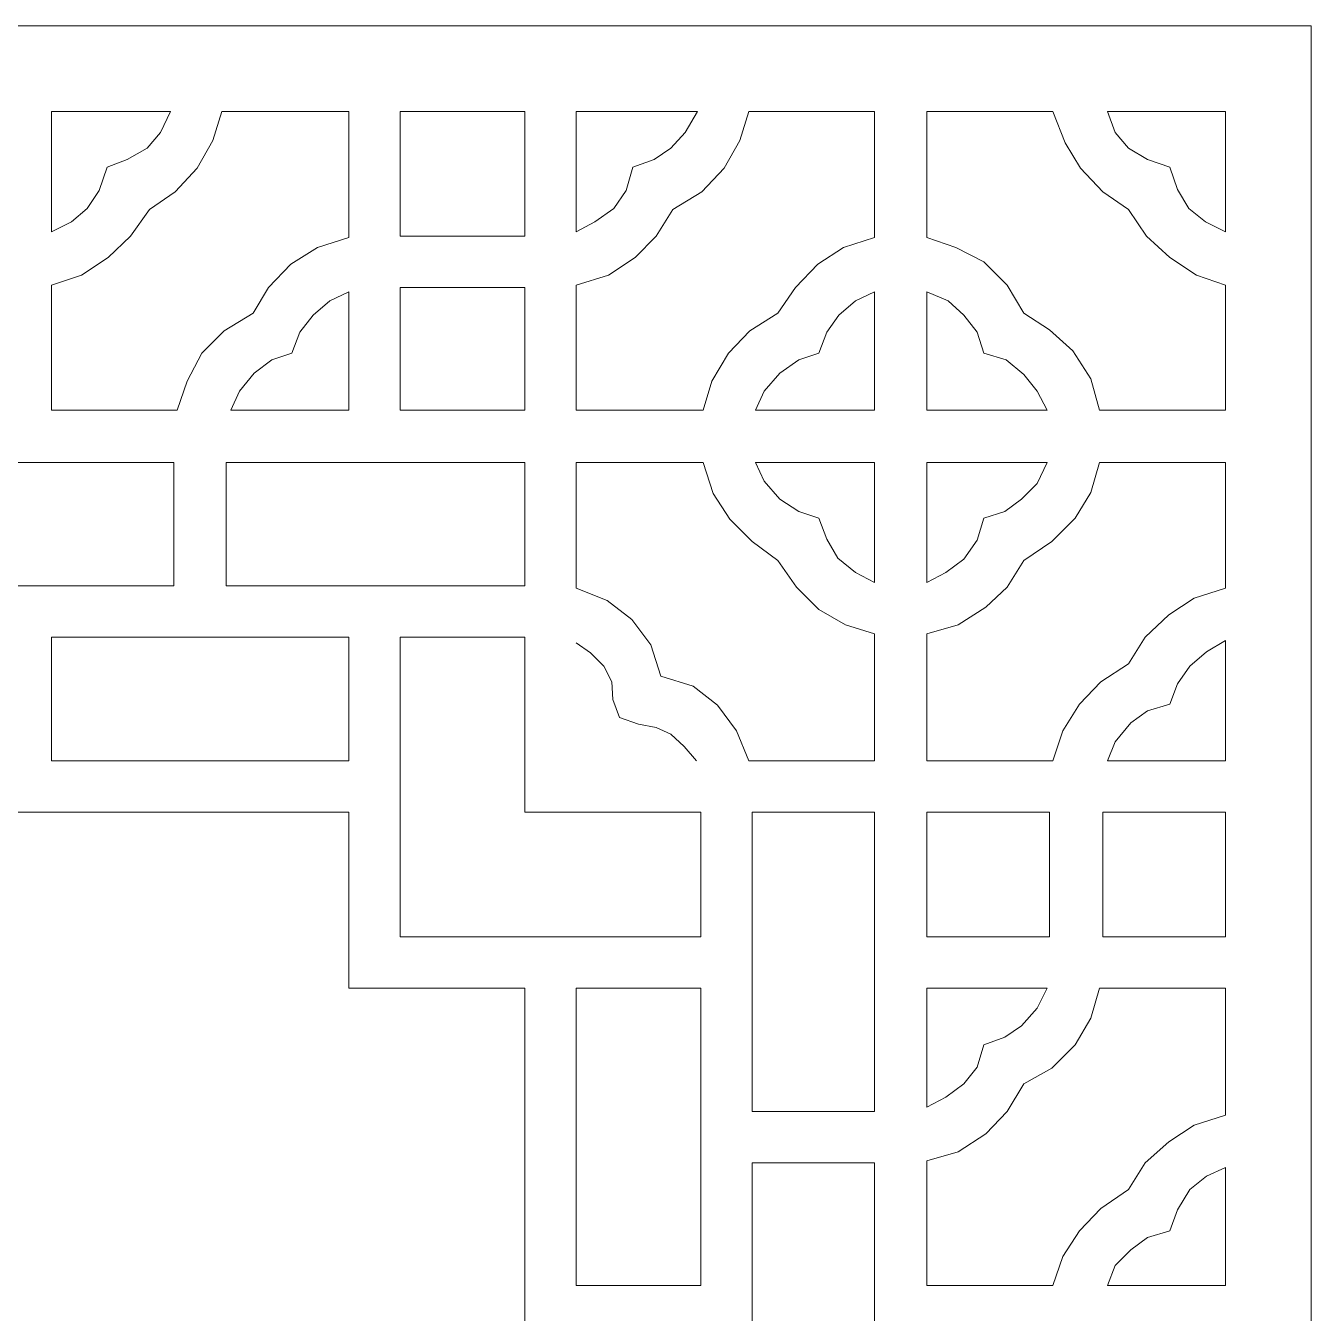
# Model space of a CAD drawing. Header units: centimetres. Extents: x -7.3 to 6.6, y -14.2 to 14.1.
# Drawn here: x -0.32 to 6.63, y -7.22 to -0.26 of the extents above; entities that cross this region are included whole.
import ezdxf

# ---------------------------------------------------------------- set-up
doc = ezdxf.new("R2010")
doc.units = ezdxf.units.CM
doc.header["$MEASUREMENT"] = 0

msp = doc.modelspace()

# ---------------------------------------------------------------- linework, layer by layer
at = {"color": 177, "lineweight": 9}
for points, knots in [([(-7.28151, -0.2578), (-7.28151, -0.2578), (-7.28151, -14.179), (-7.28151, -14.179), (-7.28151, -14.179), (-7.28151, -14.179), (6.62763, -14.179), (6.62763, -14.179), (6.62763, -14.179), (6.62763, -14.179), (6.62763, -0.2578), (6.62763, -0.2578), (6.62763, -0.2578), (6.62763, -0.2578), (-7.28151, -0.2578), (-7.28151, -0.2578)], [0, 0, 0, 0, 0.2, 0.2, 0.2, 0.2, 0.4, 0.4, 0.4, 0.4, 0.6, 0.6, 0.6, 0.6, 1, 1, 1, 1]), ([(-0.18244, -1.37172), (-0.18244, -1.37172), (-0.18244, -0.72147), (-0.18244, -0.72147), (-0.18244, -0.72147), (-0.18244, -0.72147), (0.46185, -0.72147), (0.46185, -0.72147), (0.46185, -0.72147), (0.46185, -0.72147), (0.40769, -0.83581), (0.40769, -0.83581), (0.40769, -0.83581), (0.40769, -0.83581), (0.33541, -0.92015), (0.33541, -0.92015), (0.33541, -0.92015), (0.33541, -0.92015), (0.22698, -0.98036), (0.22698, -0.98036), (0.22698, -0.98036), (0.22698, -0.98036), (0.11864, -1.02253), (0.11864, -1.02253), (0.11864, -1.02253), (0.11864, -1.02253), (0.07649, -1.14893), (0.07649, -1.14893), (0.07649, -1.14893), (0.07649, -1.14893), (0.01026, -1.24528), (0.01026, -1.24528), (0.01026, -1.24528), (0.01026, -1.24528), (-0.07409, -1.31752), (-0.07409, -1.31752), (-0.07409, -1.31752), (-0.07409, -1.31752), (-0.18244, -1.37172), (-0.18244, -1.37172)], [0, 0, 0, 0, 0.0909091, 0.0909091, 0.0909091, 0.0909091, 0.1818182, 0.1818182, 0.1818182, 0.1818182, 0.2727273, 0.2727273, 0.2727273, 0.2727273, 0.3636364, 0.3636364, 0.3636364, 0.3636364, 0.4545455, 0.4545455, 0.4545455, 0.4545455, 0.5454545, 0.5454545, 0.5454545, 0.5454545, 0.6363636, 0.6363636, 0.6363636, 0.6363636, 0.7272727, 0.7272727, 0.7272727, 0.7272727, 0.8181818, 0.8181818, 0.8181818, 0.8181818, 1, 1, 1, 1]), ([(0.498, -2.33518), (0.498, -2.33518), (0.55215, -2.17859), (0.55215, -2.17859), (0.55215, -2.17859), (0.55215, -2.17859), (0.63043, -2.02805), (0.63043, -2.02805), (0.63043, -2.02805), (0.63043, -2.02805), (0.75087, -1.9076), (0.75087, -1.9076), (0.75087, -1.9076), (0.75087, -1.9076), (0.90744, -1.81129), (0.90744, -1.81129), (0.90744, -1.81129), (0.90744, -1.81129), (0.99171, -1.67281), (0.99171, -1.67281), (0.99171, -1.67281), (0.99171, -1.67281), (1.11213, -1.54636), (1.11213, -1.54636), (1.11213, -1.54636), (1.11213, -1.54636), (1.25662, -1.45605), (1.25662, -1.45605), (1.25662, -1.45605), (1.25662, -1.45605), (1.42526, -1.40187), (1.42526, -1.40187), (1.42526, -1.40187), (1.42526, -1.40187), (1.42526, -0.72147), (1.42526, -0.72147), (1.42526, -0.72147), (1.42526, -0.72147), (0.73879, -0.72147), (0.73879, -0.72147), (0.73879, -0.72147), (0.73879, -0.72147), (0.69066, -0.878), (0.69066, -0.878), (0.69066, -0.878), (0.69066, -0.878), (0.60639, -1.02852), (0.60639, -1.02852), (0.60639, -1.02852), (0.60639, -1.02852), (0.48594, -1.15493), (0.48594, -1.15493), (0.48594, -1.15493), (0.48594, -1.15493), (0.34746, -1.25126), (0.34746, -1.25126), (0.34746, -1.25126), (0.34746, -1.25126), (0.24507, -1.3958), (0.24507, -1.3958), (0.24507, -1.3958), (0.24507, -1.3958), (0.12465, -1.51023), (0.12465, -1.51023), (0.12465, -1.51023), (0.12465, -1.51023), (-0.01987, -1.60654), (-0.01987, -1.60654), (-0.01987, -1.60654), (-0.01987, -1.60654), (-0.18244, -1.66077), (-0.18244, -1.66077), (-0.18244, -1.66077), (-0.18244, -1.66077), (-0.18244, -2.33518), (-0.18244, -2.33518), (-0.18244, -2.33518), (-0.18244, -2.33518), (0.498, -2.33518), (0.498, -2.33518)], [0, 0, 0, 0, 0.047619, 0.047619, 0.047619, 0.047619, 0.0952381, 0.0952381, 0.0952381, 0.0952381, 0.1428571, 0.1428571, 0.1428571, 0.1428571, 0.1904762, 0.1904762, 0.1904762, 0.1904762, 0.2380952, 0.2380952, 0.2380952, 0.2380952, 0.2857143, 0.2857143, 0.2857143, 0.2857143, 0.3333333, 0.3333333, 0.3333333, 0.3333333, 0.3809524, 0.3809524, 0.3809524, 0.3809524, 0.4285714, 0.4285714, 0.4285714, 0.4285714, 0.4761905, 0.4761905, 0.4761905, 0.4761905, 0.5238095, 0.5238095, 0.5238095, 0.5238095, 0.5714286, 0.5714286, 0.5714286, 0.5714286, 0.6190476, 0.6190476, 0.6190476, 0.6190476, 0.6666667, 0.6666667, 0.6666667, 0.6666667, 0.7142857, 0.7142857, 0.7142857, 0.7142857, 0.7619048, 0.7619048, 0.7619048, 0.7619048, 0.8095238, 0.8095238, 0.8095238, 0.8095238, 0.8571429, 0.8571429, 0.8571429, 0.8571429, 0.9047619, 0.9047619, 0.9047619, 0.9047619, 1, 1, 1, 1]), ([(1.70225, -1.3958), (1.70225, -1.3958), (1.70225, -0.72147), (1.70225, -0.72147), (1.70225, -0.72147), (1.70225, -0.72147), (2.37658, -0.72147), (2.37658, -0.72147), (2.37658, -0.72147), (2.37658, -0.72147), (2.37658, -1.3958), (2.37658, -1.3958), (2.37658, -1.3958), (2.37658, -1.3958), (1.70225, -1.3958), (1.70225, -1.3958)], [0, 0, 0, 0, 0.2, 0.2, 0.2, 0.2, 0.4, 0.4, 0.4, 0.4, 0.6, 0.6, 0.6, 0.6, 1, 1, 1, 1]), ([(2.6536, -1.37172), (2.6536, -1.37172), (2.6536, -0.72147), (2.6536, -0.72147), (2.6536, -0.72147), (2.6536, -0.72147), (3.30992, -0.72147), (3.30992, -0.72147), (3.30992, -0.72147), (3.30992, -0.72147), (3.24369, -0.83581), (3.24369, -0.83581), (3.24369, -0.83581), (3.24369, -0.83581), (3.16541, -0.92015), (3.16541, -0.92015), (3.16541, -0.92015), (3.16541, -0.92015), (3.07503, -0.98036), (3.07503, -0.98036), (3.07503, -0.98036), (3.07503, -0.98036), (2.96062, -1.02253), (2.96062, -1.02253), (2.96062, -1.02253), (2.96062, -1.02253), (2.92459, -1.14893), (2.92459, -1.14893), (2.92459, -1.14893), (2.92459, -1.14893), (2.85834, -1.24528), (2.85834, -1.24528), (2.85834, -1.24528), (2.85834, -1.24528), (2.75593, -1.31752), (2.75593, -1.31752), (2.75593, -1.31752), (2.75593, -1.31752), (2.6536, -1.37172), (2.6536, -1.37172)], [0, 0, 0, 0, 0.0909091, 0.0909091, 0.0909091, 0.0909091, 0.1818182, 0.1818182, 0.1818182, 0.1818182, 0.2727273, 0.2727273, 0.2727273, 0.2727273, 0.3636364, 0.3636364, 0.3636364, 0.3636364, 0.4545455, 0.4545455, 0.4545455, 0.4545455, 0.5454545, 0.5454545, 0.5454545, 0.5454545, 0.6363636, 0.6363636, 0.6363636, 0.6363636, 0.7272727, 0.7272727, 0.7272727, 0.7272727, 0.8181818, 0.8181818, 0.8181818, 0.8181818, 1, 1, 1, 1]), ([(3.58689, -0.72147), (3.58689, -0.72147), (3.53874, -0.878), (3.53874, -0.878), (3.53874, -0.878), (3.53874, -0.878), (3.45441, -1.02852), (3.45441, -1.02852), (3.45441, -1.02852), (3.45441, -1.02852), (3.33402, -1.15493), (3.33402, -1.15493), (3.33402, -1.15493), (3.33402, -1.15493), (3.17744, -1.25126), (3.17744, -1.25126), (3.17744, -1.25126), (3.17744, -1.25126), (3.08712, -1.3958), (3.08712, -1.3958), (3.08712, -1.3958), (3.08712, -1.3958), (2.9727, -1.51023), (2.9727, -1.51023), (2.9727, -1.51023), (2.9727, -1.51023), (2.8282, -1.60654), (2.8282, -1.60654), (2.8282, -1.60654), (2.8282, -1.60654), (2.6536, -1.66077), (2.6536, -1.66077), (2.6536, -1.66077), (2.6536, -1.66077), (2.6536, -2.33518), (2.6536, -2.33518), (2.6536, -2.33518), (2.6536, -2.33518), (3.34001, -2.33518), (3.34001, -2.33518), (3.34001, -2.33518), (3.34001, -2.33518), (3.3882, -2.17859), (3.3882, -2.17859), (3.3882, -2.17859), (3.3882, -2.17859), (3.47853, -2.02805), (3.47853, -2.02805), (3.47853, -2.02805), (3.47853, -2.02805), (3.59288, -1.9076), (3.59288, -1.9076), (3.59288, -1.9076), (3.59288, -1.9076), (3.74349, -1.81129), (3.74349, -1.81129), (3.74349, -1.81129), (3.74349, -1.81129), (3.83978, -1.67281), (3.83978, -1.67281), (3.83978, -1.67281), (3.83978, -1.67281), (3.96018, -1.54636), (3.96018, -1.54636), (3.96018, -1.54636), (3.96018, -1.54636), (4.09871, -1.45605), (4.09871, -1.45605), (4.09871, -1.45605), (4.09871, -1.45605), (4.26733, -1.40187), (4.26733, -1.40187), (4.26733, -1.40187), (4.26733, -1.40187), (4.26733, -0.72147), (4.26733, -0.72147), (4.26733, -0.72147), (4.26733, -0.72147), (3.58689, -0.72147), (3.58689, -0.72147)], [0, 0, 0, 0, 0.047619, 0.047619, 0.047619, 0.047619, 0.0952381, 0.0952381, 0.0952381, 0.0952381, 0.1428571, 0.1428571, 0.1428571, 0.1428571, 0.1904762, 0.1904762, 0.1904762, 0.1904762, 0.2380952, 0.2380952, 0.2380952, 0.2380952, 0.2857143, 0.2857143, 0.2857143, 0.2857143, 0.3333333, 0.3333333, 0.3333333, 0.3333333, 0.3809524, 0.3809524, 0.3809524, 0.3809524, 0.4285714, 0.4285714, 0.4285714, 0.4285714, 0.4761905, 0.4761905, 0.4761905, 0.4761905, 0.5238095, 0.5238095, 0.5238095, 0.5238095, 0.5714286, 0.5714286, 0.5714286, 0.5714286, 0.6190476, 0.6190476, 0.6190476, 0.6190476, 0.6666667, 0.6666667, 0.6666667, 0.6666667, 0.7142857, 0.7142857, 0.7142857, 0.7142857, 0.7619048, 0.7619048, 0.7619048, 0.7619048, 0.8095238, 0.8095238, 0.8095238, 0.8095238, 0.8571429, 0.8571429, 0.8571429, 0.8571429, 0.9047619, 0.9047619, 0.9047619, 0.9047619, 1, 1, 1, 1]), ([(5.48361, -2.33518), (5.48361, -2.33518), (5.43545, -2.16655), (5.43545, -2.16655), (5.43545, -2.16655), (5.43545, -2.16655), (5.33913, -2.016), (5.33913, -2.016), (5.33913, -2.016), (5.33913, -2.016), (5.21264, -1.90161), (5.21264, -1.90161), (5.21264, -1.90161), (5.21264, -1.90161), (5.07413, -1.81129), (5.07413, -1.81129), (5.07413, -1.81129), (5.07413, -1.81129), (4.98382, -1.66077), (4.98382, -1.66077), (4.98382, -1.66077), (4.98382, -1.66077), (4.85736, -1.53427), (4.85736, -1.53427), (4.85736, -1.53427), (4.85736, -1.53427), (4.70686, -1.45605), (4.70686, -1.45605), (4.70686, -1.45605), (4.70686, -1.45605), (4.55031, -1.40187), (4.55031, -1.40187), (4.55031, -1.40187), (4.55031, -1.40187), (4.55031, -0.72147), (4.55031, -0.72147), (4.55031, -0.72147), (4.55031, -0.72147), (5.23068, -0.72147), (5.23068, -0.72147), (5.23068, -0.72147), (5.23068, -0.72147), (5.29692, -0.89001), (5.29692, -0.89001), (5.29692, -0.89001), (5.29692, -0.89001), (5.38119, -1.02852), (5.38119, -1.02852), (5.38119, -1.02852), (5.38119, -1.02852), (5.50169, -1.15493), (5.50169, -1.15493), (5.50169, -1.15493), (5.50169, -1.15493), (5.64018, -1.25126), (5.64018, -1.25126), (5.64018, -1.25126), (5.64018, -1.25126), (5.73645, -1.3958), (5.73645, -1.3958), (5.73645, -1.3958), (5.73645, -1.3958), (5.8629, -1.51023), (5.8629, -1.51023), (5.8629, -1.51023), (5.8629, -1.51023), (6.00748, -1.60654), (6.00748, -1.60654), (6.00748, -1.60654), (6.00748, -1.60654), (6.164, -1.66077), (6.164, -1.66077), (6.164, -1.66077), (6.164, -1.66077), (6.164, -2.33518), (6.164, -2.33518), (6.164, -2.33518), (6.164, -2.33518), (5.48361, -2.33518), (5.48361, -2.33518)], [0, 0, 0, 0, 0.047619, 0.047619, 0.047619, 0.047619, 0.0952381, 0.0952381, 0.0952381, 0.0952381, 0.1428571, 0.1428571, 0.1428571, 0.1428571, 0.1904762, 0.1904762, 0.1904762, 0.1904762, 0.2380952, 0.2380952, 0.2380952, 0.2380952, 0.2857143, 0.2857143, 0.2857143, 0.2857143, 0.3333333, 0.3333333, 0.3333333, 0.3333333, 0.3809524, 0.3809524, 0.3809524, 0.3809524, 0.4285714, 0.4285714, 0.4285714, 0.4285714, 0.4761905, 0.4761905, 0.4761905, 0.4761905, 0.5238095, 0.5238095, 0.5238095, 0.5238095, 0.5714286, 0.5714286, 0.5714286, 0.5714286, 0.6190476, 0.6190476, 0.6190476, 0.6190476, 0.6666667, 0.6666667, 0.6666667, 0.6666667, 0.7142857, 0.7142857, 0.7142857, 0.7142857, 0.7619048, 0.7619048, 0.7619048, 0.7619048, 0.8095238, 0.8095238, 0.8095238, 0.8095238, 0.8571429, 0.8571429, 0.8571429, 0.8571429, 0.9047619, 0.9047619, 0.9047619, 0.9047619, 1, 1, 1, 1]), ([(6.164, -1.37172), (6.164, -1.37172), (6.05564, -1.31752), (6.05564, -1.31752), (6.05564, -1.31752), (6.05564, -1.31752), (5.96533, -1.24528), (5.96533, -1.24528), (5.96533, -1.24528), (5.96533, -1.24528), (5.90511, -1.14289), (5.90511, -1.14289), (5.90511, -1.14289), (5.90511, -1.14289), (5.8629, -1.02253), (5.8629, -1.02253), (5.8629, -1.02253), (5.8629, -1.02253), (5.74251, -0.98036), (5.74251, -0.98036), (5.74251, -0.98036), (5.74251, -0.98036), (5.64018, -0.92015), (5.64018, -0.92015), (5.64018, -0.92015), (5.64018, -0.92015), (5.56791, -0.83581), (5.56791, -0.83581), (5.56791, -0.83581), (5.56791, -0.83581), (5.52573, -0.72147), (5.52573, -0.72147), (5.52573, -0.72147), (5.52573, -0.72147), (6.164, -0.72147), (6.164, -0.72147), (6.164, -0.72147), (6.164, -0.72147), (6.164, -1.37172), (6.164, -1.37172)], [0, 0, 0, 0, 0.0909091, 0.0909091, 0.0909091, 0.0909091, 0.1818182, 0.1818182, 0.1818182, 0.1818182, 0.2727273, 0.2727273, 0.2727273, 0.2727273, 0.3636364, 0.3636364, 0.3636364, 0.3636364, 0.4545455, 0.4545455, 0.4545455, 0.4545455, 0.5454545, 0.5454545, 0.5454545, 0.5454545, 0.6363636, 0.6363636, 0.6363636, 0.6363636, 0.7272727, 0.7272727, 0.7272727, 0.7272727, 0.8181818, 0.8181818, 0.8181818, 0.8181818, 1, 1, 1, 1]), ([(0.78699, -2.33518), (0.78699, -2.33518), (0.83517, -2.23279), (0.83517, -2.23279), (0.83517, -2.23279), (0.83517, -2.23279), (0.91341, -2.13645), (0.91341, -2.13645), (0.91341, -2.13645), (0.91341, -2.13645), (1.00977, -2.06422), (1.00977, -2.06422), (1.00977, -2.06422), (1.00977, -2.06422), (1.11813, -2.02805), (1.11813, -2.02805), (1.11813, -2.02805), (1.11813, -2.02805), (1.1603, -1.91362), (1.1603, -1.91362), (1.1603, -1.91362), (1.1603, -1.91362), (1.23255, -1.82335), (1.23255, -1.82335), (1.23255, -1.82335), (1.23255, -1.82335), (1.32288, -1.74506), (1.32288, -1.74506), (1.32288, -1.74506), (1.32288, -1.74506), (1.42526, -1.69689), (1.42526, -1.69689), (1.42526, -1.69689), (1.42526, -1.69689), (1.42526, -2.33518), (1.42526, -2.33518), (1.42526, -2.33518), (1.42526, -2.33518), (0.78699, -2.33518), (0.78699, -2.33518)], [0, 0, 0, 0, 0.0909091, 0.0909091, 0.0909091, 0.0909091, 0.1818182, 0.1818182, 0.1818182, 0.1818182, 0.2727273, 0.2727273, 0.2727273, 0.2727273, 0.3636364, 0.3636364, 0.3636364, 0.3636364, 0.4545455, 0.4545455, 0.4545455, 0.4545455, 0.5454545, 0.5454545, 0.5454545, 0.5454545, 0.6363636, 0.6363636, 0.6363636, 0.6363636, 0.7272727, 0.7272727, 0.7272727, 0.7272727, 0.8181818, 0.8181818, 0.8181818, 0.8181818, 1, 1, 1, 1]), ([(2.37658, -2.33518), (2.37658, -2.33518), (1.70225, -2.33518), (1.70225, -2.33518), (1.70225, -2.33518), (1.70225, -2.33518), (1.70225, -1.67281), (1.70225, -1.67281), (1.70225, -1.67281), (1.70225, -1.67281), (2.37658, -1.67281), (2.37658, -1.67281), (2.37658, -1.67281), (2.37658, -1.67281), (2.37658, -2.33518), (2.37658, -2.33518)], [0, 0, 0, 0, 0.2, 0.2, 0.2, 0.2, 0.4, 0.4, 0.4, 0.4, 0.6, 0.6, 0.6, 0.6, 1, 1, 1, 1]), ([(3.62303, -2.33518), (3.62303, -2.33518), (3.67118, -2.23279), (3.67118, -2.23279), (3.67118, -2.23279), (3.67118, -2.23279), (3.7555, -2.13645), (3.7555, -2.13645), (3.7555, -2.13645), (3.7555, -2.13645), (3.85784, -2.06422), (3.85784, -2.06422), (3.85784, -2.06422), (3.85784, -2.06422), (3.96625, -2.02805), (3.96625, -2.02805), (3.96625, -2.02805), (3.96625, -2.02805), (4.00839, -1.91362), (4.00839, -1.91362), (4.00839, -1.91362), (4.00839, -1.91362), (4.07461, -1.82335), (4.07461, -1.82335), (4.07461, -1.82335), (4.07461, -1.82335), (4.16492, -1.74506), (4.16492, -1.74506), (4.16492, -1.74506), (4.16492, -1.74506), (4.26733, -1.69689), (4.26733, -1.69689), (4.26733, -1.69689), (4.26733, -1.69689), (4.26733, -2.33518), (4.26733, -2.33518), (4.26733, -2.33518), (4.26733, -2.33518), (3.62303, -2.33518), (3.62303, -2.33518)], [0, 0, 0, 0, 0.0909091, 0.0909091, 0.0909091, 0.0909091, 0.1818182, 0.1818182, 0.1818182, 0.1818182, 0.2727273, 0.2727273, 0.2727273, 0.2727273, 0.3636364, 0.3636364, 0.3636364, 0.3636364, 0.4545455, 0.4545455, 0.4545455, 0.4545455, 0.5454545, 0.5454545, 0.5454545, 0.5454545, 0.6363636, 0.6363636, 0.6363636, 0.6363636, 0.7272727, 0.7272727, 0.7272727, 0.7272727, 0.8181818, 0.8181818, 0.8181818, 0.8181818, 1, 1, 1, 1]), ([(4.55031, -1.69689), (4.55031, -1.69689), (4.55031, -2.33518), (4.55031, -2.33518), (4.55031, -2.33518), (4.55031, -2.33518), (5.20063, -2.33518), (5.20063, -2.33518), (5.20063, -2.33518), (5.20063, -2.33518), (5.1464, -2.23279), (5.1464, -2.23279), (5.1464, -2.23279), (5.1464, -2.23279), (5.07413, -2.14244), (5.07413, -2.14244), (5.07413, -2.14244), (5.07413, -2.14244), (4.97779, -2.06422), (4.97779, -2.06422), (4.97779, -2.06422), (4.97779, -2.06422), (4.85736, -2.02805), (4.85736, -2.02805), (4.85736, -2.02805), (4.85736, -2.02805), (4.82125, -1.91362), (4.82125, -1.91362), (4.82125, -1.91362), (4.82125, -1.91362), (4.74897, -1.82335), (4.74897, -1.82335), (4.74897, -1.82335), (4.74897, -1.82335), (4.6647, -1.74506), (4.6647, -1.74506), (4.6647, -1.74506), (4.6647, -1.74506), (4.55031, -1.69689), (4.55031, -1.69689)], [0, 0, 0, 0, 0.0909091, 0.0909091, 0.0909091, 0.0909091, 0.1818182, 0.1818182, 0.1818182, 0.1818182, 0.2727273, 0.2727273, 0.2727273, 0.2727273, 0.3636364, 0.3636364, 0.3636364, 0.3636364, 0.4545455, 0.4545455, 0.4545455, 0.4545455, 0.5454545, 0.5454545, 0.5454545, 0.5454545, 0.6363636, 0.6363636, 0.6363636, 0.6363636, 0.7272727, 0.7272727, 0.7272727, 0.7272727, 0.8181818, 0.8181818, 0.8181818, 0.8181818, 1, 1, 1, 1]), ([(-1.1338, -2.61815), (-1.1338, -2.61815), (-0.32697, -2.61815), (-0.32697, -2.61815), (-0.32697, -2.61815), (-0.32697, -2.61815), (0.4799, -2.61815), (0.4799, -2.61815), (0.4799, -2.61815), (0.4799, -2.61815), (0.4799, -3.28651), (0.4799, -3.28651), (0.4799, -3.28651), (0.4799, -3.28651), (-0.32697, -3.28651), (-0.32697, -3.28651), (-0.32697, -3.28651), (-0.32697, -3.28651), (-1.1338, -3.28651), (-1.1338, -3.28651), (-1.1338, -3.28651), (-1.1338, -3.28651), (-1.1338, -2.61815), (-1.1338, -2.61815)], [0, 0, 0, 0, 0.1428571, 0.1428571, 0.1428571, 0.1428571, 0.2857143, 0.2857143, 0.2857143, 0.2857143, 0.4285714, 0.4285714, 0.4285714, 0.4285714, 0.5714286, 0.5714286, 0.5714286, 0.5714286, 0.7142857, 0.7142857, 0.7142857, 0.7142857, 1, 1, 1, 1]), ([(0.76287, -2.61815), (0.76287, -2.61815), (2.37658, -2.61815), (2.37658, -2.61815), (2.37658, -2.61815), (2.37658, -2.61815), (2.37658, -3.28651), (2.37658, -3.28651), (2.37658, -3.28651), (2.37658, -3.28651), (0.76287, -3.28651), (0.76287, -3.28651), (0.76287, -3.28651), (0.76287, -3.28651), (0.76287, -2.61815), (0.76287, -2.61815)], [0, 0, 0, 0, 0.2, 0.2, 0.2, 0.2, 0.4, 0.4, 0.4, 0.4, 0.6, 0.6, 0.6, 0.6, 1, 1, 1, 1]), ([(4.26733, -3.54545), (4.26733, -3.54545), (4.11073, -3.49721), (4.11073, -3.49721), (4.11073, -3.49721), (4.11073, -3.49721), (3.96625, -3.41297), (3.96625, -3.41297), (3.96625, -3.41297), (3.96625, -3.41297), (3.84585, -3.2925), (3.84585, -3.2925), (3.84585, -3.2925), (3.84585, -3.2925), (3.74349, -3.148), (3.74349, -3.148), (3.74349, -3.148), (3.74349, -3.148), (3.60497, -3.04568), (3.60497, -3.04568), (3.60497, -3.04568), (3.60497, -3.04568), (3.48452, -2.92519), (3.48452, -2.92519), (3.48452, -2.92519), (3.48452, -2.92519), (3.39421, -2.78677), (3.39421, -2.78677), (3.39421, -2.78677), (3.39421, -2.78677), (3.34001, -2.61815), (3.34001, -2.61815), (3.34001, -2.61815), (3.34001, -2.61815), (2.6536, -2.61815), (2.6536, -2.61815), (2.6536, -2.61815), (2.6536, -2.61815), (2.6536, -3.29855), (2.6536, -3.29855), (2.6536, -3.29855), (2.6536, -3.29855), (2.82221, -3.36479), (2.82221, -3.36479), (2.82221, -3.36479), (2.82221, -3.36479), (2.95465, -3.46716), (2.95465, -3.46716), (2.95465, -3.46716), (2.95465, -3.46716), (3.05705, -3.60561), (3.05705, -3.60561), (3.05705, -3.60561), (3.05705, -3.60561), (3.11121, -3.77418), (3.11121, -3.77418), (3.11121, -3.77418), (3.11121, -3.77418), (3.28587, -3.82841), (3.28587, -3.82841), (3.28587, -3.82841), (3.28587, -3.82841), (3.41832, -3.93078), (3.41832, -3.93078), (3.41832, -3.93078), (3.41832, -3.93078), (3.52062, -4.06929), (3.52062, -4.06929), (3.52062, -4.06929), (3.52062, -4.06929), (3.58689, -4.23185), (3.58689, -4.23185), (3.58689, -4.23185), (3.58689, -4.23185), (4.26733, -4.23185), (4.26733, -4.23185), (4.26733, -4.23185), (4.26733, -4.23185), (4.26733, -3.54545), (4.26733, -3.54545)], [0, 0, 0, 0, 0.047619, 0.047619, 0.047619, 0.047619, 0.0952381, 0.0952381, 0.0952381, 0.0952381, 0.1428571, 0.1428571, 0.1428571, 0.1428571, 0.1904762, 0.1904762, 0.1904762, 0.1904762, 0.2380952, 0.2380952, 0.2380952, 0.2380952, 0.2857143, 0.2857143, 0.2857143, 0.2857143, 0.3333333, 0.3333333, 0.3333333, 0.3333333, 0.3809524, 0.3809524, 0.3809524, 0.3809524, 0.4285714, 0.4285714, 0.4285714, 0.4285714, 0.4761905, 0.4761905, 0.4761905, 0.4761905, 0.5238095, 0.5238095, 0.5238095, 0.5238095, 0.5714286, 0.5714286, 0.5714286, 0.5714286, 0.6190476, 0.6190476, 0.6190476, 0.6190476, 0.6666667, 0.6666667, 0.6666667, 0.6666667, 0.7142857, 0.7142857, 0.7142857, 0.7142857, 0.7619048, 0.7619048, 0.7619048, 0.7619048, 0.8095238, 0.8095238, 0.8095238, 0.8095238, 0.8571429, 0.8571429, 0.8571429, 0.8571429, 0.9047619, 0.9047619, 0.9047619, 0.9047619, 1, 1, 1, 1]), ([(4.26733, -3.26844), (4.26733, -3.26844), (4.26733, -2.61815), (4.26733, -2.61815), (4.26733, -2.61815), (4.26733, -2.61815), (3.62303, -2.61815), (3.62303, -2.61815), (3.62303, -2.61815), (3.62303, -2.61815), (3.67118, -2.72044), (3.67118, -2.72044), (3.67118, -2.72044), (3.67118, -2.72044), (3.7555, -2.81682), (3.7555, -2.81682), (3.7555, -2.81682), (3.7555, -2.81682), (3.85784, -2.8831), (3.85784, -2.8831), (3.85784, -2.8831), (3.85784, -2.8831), (3.96625, -2.91919), (3.96625, -2.91919), (3.96625, -2.91919), (3.96625, -2.91919), (4.00839, -3.03362), (4.00839, -3.03362), (4.00839, -3.03362), (4.00839, -3.03362), (4.06861, -3.13596), (4.06861, -3.13596), (4.06861, -3.13596), (4.06861, -3.13596), (4.16492, -3.21424), (4.16492, -3.21424), (4.16492, -3.21424), (4.16492, -3.21424), (4.26733, -3.26844), (4.26733, -3.26844)], [0, 0, 0, 0, 0.0909091, 0.0909091, 0.0909091, 0.0909091, 0.1818182, 0.1818182, 0.1818182, 0.1818182, 0.2727273, 0.2727273, 0.2727273, 0.2727273, 0.3636364, 0.3636364, 0.3636364, 0.3636364, 0.4545455, 0.4545455, 0.4545455, 0.4545455, 0.5454545, 0.5454545, 0.5454545, 0.5454545, 0.6363636, 0.6363636, 0.6363636, 0.6363636, 0.7272727, 0.7272727, 0.7272727, 0.7272727, 0.8181818, 0.8181818, 0.8181818, 0.8181818, 1, 1, 1, 1]), ([(4.55031, -2.61815), (4.55031, -2.61815), (5.20063, -2.61815), (5.20063, -2.61815), (5.20063, -2.61815), (5.20063, -2.61815), (5.1464, -2.7325), (5.1464, -2.7325), (5.1464, -2.7325), (5.1464, -2.7325), (5.06208, -2.81682), (5.06208, -2.81682), (5.06208, -2.81682), (5.06208, -2.81682), (4.9718, -2.8831), (4.9718, -2.8831), (4.9718, -2.8831), (4.9718, -2.8831), (4.85736, -2.91919), (4.85736, -2.91919), (4.85736, -2.91919), (4.85736, -2.91919), (4.82125, -3.03965), (4.82125, -3.03965), (4.82125, -3.03965), (4.82125, -3.03965), (4.74897, -3.14198), (4.74897, -3.14198), (4.74897, -3.14198), (4.74897, -3.14198), (4.65267, -3.21424), (4.65267, -3.21424), (4.65267, -3.21424), (4.65267, -3.21424), (4.55031, -3.26844), (4.55031, -3.26844), (4.55031, -3.26844), (4.55031, -3.26844), (4.55031, -2.61815), (4.55031, -2.61815)], [0, 0, 0, 0, 0.0909091, 0.0909091, 0.0909091, 0.0909091, 0.1818182, 0.1818182, 0.1818182, 0.1818182, 0.2727273, 0.2727273, 0.2727273, 0.2727273, 0.3636364, 0.3636364, 0.3636364, 0.3636364, 0.4545455, 0.4545455, 0.4545455, 0.4545455, 0.5454545, 0.5454545, 0.5454545, 0.5454545, 0.6363636, 0.6363636, 0.6363636, 0.6363636, 0.7272727, 0.7272727, 0.7272727, 0.7272727, 0.8181818, 0.8181818, 0.8181818, 0.8181818, 1, 1, 1, 1]), ([(5.48361, -2.61815), (5.48361, -2.61815), (6.164, -2.61815), (6.164, -2.61815), (6.164, -2.61815), (6.164, -2.61815), (6.164, -3.29855), (6.164, -3.29855), (6.164, -3.29855), (6.164, -3.29855), (5.99542, -3.35273), (5.99542, -3.35273), (5.99542, -3.35273), (5.99542, -3.35273), (5.85696, -3.44308), (5.85696, -3.44308), (5.85696, -3.44308), (5.85696, -3.44308), (5.73047, -3.56347), (5.73047, -3.56347), (5.73047, -3.56347), (5.73047, -3.56347), (5.64018, -3.70801), (5.64018, -3.70801), (5.64018, -3.70801), (5.64018, -3.70801), (5.48963, -3.80429), (5.48963, -3.80429), (5.48963, -3.80429), (5.48963, -3.80429), (5.37524, -3.92479), (5.37524, -3.92479), (5.37524, -3.92479), (5.37524, -3.92479), (5.28488, -4.06929), (5.28488, -4.06929), (5.28488, -4.06929), (5.28488, -4.06929), (5.23068, -4.23185), (5.23068, -4.23185), (5.23068, -4.23185), (5.23068, -4.23185), (4.55031, -4.23185), (4.55031, -4.23185), (4.55031, -4.23185), (4.55031, -4.23185), (4.55031, -3.54545), (4.55031, -3.54545), (4.55031, -3.54545), (4.55031, -3.54545), (4.7189, -3.49721), (4.7189, -3.49721), (4.7189, -3.49721), (4.7189, -3.49721), (4.8694, -3.40095), (4.8694, -3.40095), (4.8694, -3.40095), (4.8694, -3.40095), (4.98382, -3.2925), (4.98382, -3.2925), (4.98382, -3.2925), (4.98382, -3.2925), (5.07413, -3.148), (5.07413, -3.148), (5.07413, -3.148), (5.07413, -3.148), (5.22468, -3.04568), (5.22468, -3.04568), (5.22468, -3.04568), (5.22468, -3.04568), (5.35113, -2.91919), (5.35113, -2.91919), (5.35113, -2.91919), (5.35113, -2.91919), (5.43545, -2.78073), (5.43545, -2.78073), (5.43545, -2.78073), (5.43545, -2.78073), (5.48361, -2.61815), (5.48361, -2.61815)], [0, 0, 0, 0, 0.047619, 0.047619, 0.047619, 0.047619, 0.0952381, 0.0952381, 0.0952381, 0.0952381, 0.1428571, 0.1428571, 0.1428571, 0.1428571, 0.1904762, 0.1904762, 0.1904762, 0.1904762, 0.2380952, 0.2380952, 0.2380952, 0.2380952, 0.2857143, 0.2857143, 0.2857143, 0.2857143, 0.3333333, 0.3333333, 0.3333333, 0.3333333, 0.3809524, 0.3809524, 0.3809524, 0.3809524, 0.4285714, 0.4285714, 0.4285714, 0.4285714, 0.4761905, 0.4761905, 0.4761905, 0.4761905, 0.5238095, 0.5238095, 0.5238095, 0.5238095, 0.5714286, 0.5714286, 0.5714286, 0.5714286, 0.6190476, 0.6190476, 0.6190476, 0.6190476, 0.6666667, 0.6666667, 0.6666667, 0.6666667, 0.7142857, 0.7142857, 0.7142857, 0.7142857, 0.7619048, 0.7619048, 0.7619048, 0.7619048, 0.8095238, 0.8095238, 0.8095238, 0.8095238, 0.8571429, 0.8571429, 0.8571429, 0.8571429, 0.9047619, 0.9047619, 0.9047619, 0.9047619, 1, 1, 1, 1]), ([(-0.18244, -4.23185), (-0.18244, -4.23185), (-0.18244, -3.56347), (-0.18244, -3.56347), (-0.18244, -3.56347), (-0.18244, -3.56347), (1.42526, -3.56347), (1.42526, -3.56347), (1.42526, -3.56347), (1.42526, -3.56347), (1.42526, -4.23185), (1.42526, -4.23185), (1.42526, -4.23185), (1.42526, -4.23185), (-0.18244, -4.23185), (-0.18244, -4.23185)], [0, 0, 0, 0, 0.2, 0.2, 0.2, 0.2, 0.4, 0.4, 0.4, 0.4, 0.6, 0.6, 0.6, 0.6, 1, 1, 1, 1]), ([(2.37658, -4.50885), (2.37658, -4.50885), (3.328, -4.50885), (3.328, -4.50885), (3.328, -4.50885), (3.328, -4.50885), (3.328, -5.18322), (3.328, -5.18322), (3.328, -5.18322), (3.328, -5.18322), (1.70225, -5.18322), (1.70225, -5.18322), (1.70225, -5.18322), (1.70225, -5.18322), (1.70225, -3.56347), (1.70225, -3.56347), (1.70225, -3.56347), (1.70225, -3.56347), (2.37658, -3.56347), (2.37658, -3.56347), (2.37658, -3.56347), (2.37658, -3.56347), (2.37658, -4.50885), (2.37658, -4.50885)], [0, 0, 0, 0, 0.1428571, 0.1428571, 0.1428571, 0.1428571, 0.2857143, 0.2857143, 0.2857143, 0.2857143, 0.4285714, 0.4285714, 0.4285714, 0.4285714, 0.5714286, 0.5714286, 0.5714286, 0.5714286, 0.7142857, 0.7142857, 0.7142857, 0.7142857, 1, 1, 1, 1]), ([(2.6536, -3.59356), (2.6536, -3.59356), (2.73188, -3.64775), (2.73188, -3.64775), (2.73188, -3.64775), (2.73188, -3.64775), (2.80413, -3.72005), (2.80413, -3.72005), (2.80413, -3.72005), (2.80413, -3.72005), (2.84629, -3.80429), (2.84629, -3.80429), (2.84629, -3.80429), (2.84629, -3.80429), (2.85231, -3.90069), (2.85231, -3.90069), (2.85231, -3.90069), (2.85231, -3.90069), (2.88843, -3.99706), (2.88843, -3.99706), (2.88843, -3.99706), (2.88843, -3.99706), (2.99079, -4.03312), (2.99079, -4.03312), (2.99079, -4.03312), (2.99079, -4.03312), (3.08712, -4.0512), (3.08712, -4.0512), (3.08712, -4.0512), (3.08712, -4.0512), (3.16541, -4.08731), (3.16541, -4.08731), (3.16541, -4.08731), (3.16541, -4.08731), (3.23765, -4.15359), (3.23765, -4.15359), (3.23765, -4.15359), (3.23765, -4.15359), (3.30392, -4.23185), (3.30392, -4.23185)], [0, 0, 0, 0, 0.0909091, 0.0909091, 0.0909091, 0.0909091, 0.1818182, 0.1818182, 0.1818182, 0.1818182, 0.2727273, 0.2727273, 0.2727273, 0.2727273, 0.3636364, 0.3636364, 0.3636364, 0.3636364, 0.4545455, 0.4545455, 0.4545455, 0.4545455, 0.5454545, 0.5454545, 0.5454545, 0.5454545, 0.6363636, 0.6363636, 0.6363636, 0.6363636, 0.7272727, 0.7272727, 0.7272727, 0.7272727, 0.8181818, 0.8181818, 0.8181818, 0.8181818, 1, 1, 1, 1]), ([(5.52573, -4.23185), (5.52573, -4.23185), (5.56791, -4.12947), (5.56791, -4.12947), (5.56791, -4.12947), (5.56791, -4.12947), (5.65221, -4.02713), (5.65221, -4.02713), (5.65221, -4.02713), (5.65221, -4.02713), (5.74251, -3.96089), (5.74251, -3.96089), (5.74251, -3.96089), (5.74251, -3.96089), (5.8629, -3.92479), (5.8629, -3.92479), (5.8629, -3.92479), (5.8629, -3.92479), (5.90511, -3.81636), (5.90511, -3.81636), (5.90511, -3.81636), (5.90511, -3.81636), (5.97132, -3.72005), (5.97132, -3.72005), (5.97132, -3.72005), (5.97132, -3.72005), (6.06167, -3.64177), (6.06167, -3.64177), (6.06167, -3.64177), (6.06167, -3.64177), (6.164, -3.58154), (6.164, -3.58154), (6.164, -3.58154), (6.164, -3.58154), (6.164, -4.23185), (6.164, -4.23185), (6.164, -4.23185), (6.164, -4.23185), (5.52573, -4.23185), (5.52573, -4.23185)], [0, 0, 0, 0, 0.0909091, 0.0909091, 0.0909091, 0.0909091, 0.1818182, 0.1818182, 0.1818182, 0.1818182, 0.2727273, 0.2727273, 0.2727273, 0.2727273, 0.3636364, 0.3636364, 0.3636364, 0.3636364, 0.4545455, 0.4545455, 0.4545455, 0.4545455, 0.5454545, 0.5454545, 0.5454545, 0.5454545, 0.6363636, 0.6363636, 0.6363636, 0.6363636, 0.7272727, 0.7272727, 0.7272727, 0.7272727, 0.8181818, 0.8181818, 0.8181818, 0.8181818, 1, 1, 1, 1]), ([(-3.0305, -5.46021), (-3.0305, -5.46021), (-2.0791, -5.46021), (-2.0791, -5.46021), (-2.0791, -5.46021), (-2.0791, -5.46021), (-2.0791, -4.50885), (-2.0791, -4.50885), (-2.0791, -4.50885), (-2.0791, -4.50885), (-0.32697, -4.50885), (-0.32697, -4.50885), (-0.32697, -4.50885), (-0.32697, -4.50885), (1.42526, -4.50885), (1.42526, -4.50885), (1.42526, -4.50885), (1.42526, -4.50885), (1.42526, -5.46021), (1.42526, -5.46021), (1.42526, -5.46021), (1.42526, -5.46021), (2.37658, -5.46021), (2.37658, -5.46021), (2.37658, -5.46021), (2.37658, -5.46021), (2.37658, -7.2184), (2.37658, -7.2184), (2.37658, -7.2184), (2.37658, -7.2184), (2.37658, -8.97058), (2.37658, -8.97058), (2.37658, -8.97058), (2.37658, -8.97058), (1.42526, -8.97058), (1.42526, -8.97058), (1.42526, -8.97058), (1.42526, -8.97058), (1.42526, -9.91589), (1.42526, -9.91589), (1.42526, -9.91589), (1.42526, -9.91589), (-0.32697, -9.91589), (-0.32697, -9.91589), (-0.32697, -9.91589), (-0.32697, -9.91589), (-2.0791, -9.91589), (-2.0791, -9.91589), (-2.0791, -9.91589), (-2.0791, -9.91589), (-2.0791, -8.97058), (-2.0791, -8.97058), (-2.0791, -8.97058), (-2.0791, -8.97058), (-3.0305, -8.97058), (-3.0305, -8.97058), (-3.0305, -8.97058), (-3.0305, -8.97058), (-3.0305, -7.2184), (-3.0305, -7.2184), (-3.0305, -7.2184), (-3.0305, -7.2184), (-3.0305, -5.46021), (-3.0305, -5.46021)], [0, 0, 0, 0, 0.0588235, 0.0588235, 0.0588235, 0.0588235, 0.1176471, 0.1176471, 0.1176471, 0.1176471, 0.1764706, 0.1764706, 0.1764706, 0.1764706, 0.2352941, 0.2352941, 0.2352941, 0.2352941, 0.2941176, 0.2941176, 0.2941176, 0.2941176, 0.3529412, 0.3529412, 0.3529412, 0.3529412, 0.4117647, 0.4117647, 0.4117647, 0.4117647, 0.4705882, 0.4705882, 0.4705882, 0.4705882, 0.5294118, 0.5294118, 0.5294118, 0.5294118, 0.5882353, 0.5882353, 0.5882353, 0.5882353, 0.6470588, 0.6470588, 0.6470588, 0.6470588, 0.7058824, 0.7058824, 0.7058824, 0.7058824, 0.7647059, 0.7647059, 0.7647059, 0.7647059, 0.8235294, 0.8235294, 0.8235294, 0.8235294, 0.8823529, 0.8823529, 0.8823529, 0.8823529, 1, 1, 1, 1]), ([(3.60497, -4.50885), (3.60497, -4.50885), (4.26733, -4.50885), (4.26733, -4.50885), (4.26733, -4.50885), (4.26733, -4.50885), (4.26733, -6.12853), (4.26733, -6.12853), (4.26733, -6.12853), (4.26733, -6.12853), (3.60497, -6.12853), (3.60497, -6.12853), (3.60497, -6.12853), (3.60497, -6.12853), (3.60497, -4.50885), (3.60497, -4.50885)], [0, 0, 0, 0, 0.2, 0.2, 0.2, 0.2, 0.4, 0.4, 0.4, 0.4, 0.6, 0.6, 0.6, 0.6, 1, 1, 1, 1]), ([(5.21264, -5.18322), (5.21264, -5.18322), (4.55031, -5.18322), (4.55031, -5.18322), (4.55031, -5.18322), (4.55031, -5.18322), (4.55031, -4.50885), (4.55031, -4.50885), (4.55031, -4.50885), (4.55031, -4.50885), (5.21264, -4.50885), (5.21264, -4.50885), (5.21264, -4.50885), (5.21264, -4.50885), (5.21264, -5.18322), (5.21264, -5.18322)], [0, 0, 0, 0, 0.2, 0.2, 0.2, 0.2, 0.4, 0.4, 0.4, 0.4, 0.6, 0.6, 0.6, 0.6, 1, 1, 1, 1]), ([(6.164, -5.18322), (6.164, -5.18322), (5.50169, -5.18322), (5.50169, -5.18322), (5.50169, -5.18322), (5.50169, -5.18322), (5.50169, -4.50885), (5.50169, -4.50885), (5.50169, -4.50885), (5.50169, -4.50885), (6.164, -4.50885), (6.164, -4.50885), (6.164, -4.50885), (6.164, -4.50885), (6.164, -5.18322), (6.164, -5.18322)], [0, 0, 0, 0, 0.2, 0.2, 0.2, 0.2, 0.4, 0.4, 0.4, 0.4, 0.6, 0.6, 0.6, 0.6, 1, 1, 1, 1]), ([(2.6536, -5.46021), (2.6536, -5.46021), (3.328, -5.46021), (3.328, -5.46021), (3.328, -5.46021), (3.328, -5.46021), (3.328, -7.06787), (3.328, -7.06787), (3.328, -7.06787), (3.328, -7.06787), (2.6536, -7.06787), (2.6536, -7.06787), (2.6536, -7.06787), (2.6536, -7.06787), (2.6536, -5.46021), (2.6536, -5.46021)], [0, 0, 0, 0, 0.2, 0.2, 0.2, 0.2, 0.4, 0.4, 0.4, 0.4, 0.6, 0.6, 0.6, 0.6, 1, 1, 1, 1]), ([(4.55031, -5.46021), (4.55031, -5.46021), (5.20063, -5.46021), (5.20063, -5.46021), (5.20063, -5.46021), (5.20063, -5.46021), (5.1464, -5.56856), (5.1464, -5.56856), (5.1464, -5.56856), (5.1464, -5.56856), (5.06208, -5.66494), (5.06208, -5.66494), (5.06208, -5.66494), (5.06208, -5.66494), (4.9718, -5.72511), (4.9718, -5.72511), (4.9718, -5.72511), (4.9718, -5.72511), (4.85736, -5.76724), (4.85736, -5.76724), (4.85736, -5.76724), (4.85736, -5.76724), (4.82125, -5.88767), (4.82125, -5.88767), (4.82125, -5.88767), (4.82125, -5.88767), (4.74897, -5.97802), (4.74897, -5.97802), (4.74897, -5.97802), (4.74897, -5.97802), (4.65267, -6.05029), (4.65267, -6.05029), (4.65267, -6.05029), (4.65267, -6.05029), (4.55031, -6.10444), (4.55031, -6.10444), (4.55031, -6.10444), (4.55031, -6.10444), (4.55031, -5.46021), (4.55031, -5.46021)], [0, 0, 0, 0, 0.0909091, 0.0909091, 0.0909091, 0.0909091, 0.1818182, 0.1818182, 0.1818182, 0.1818182, 0.2727273, 0.2727273, 0.2727273, 0.2727273, 0.3636364, 0.3636364, 0.3636364, 0.3636364, 0.4545455, 0.4545455, 0.4545455, 0.4545455, 0.5454545, 0.5454545, 0.5454545, 0.5454545, 0.6363636, 0.6363636, 0.6363636, 0.6363636, 0.7272727, 0.7272727, 0.7272727, 0.7272727, 0.8181818, 0.8181818, 0.8181818, 0.8181818, 1, 1, 1, 1]), ([(5.23068, -7.06787), (5.23068, -7.06787), (5.28488, -6.91129), (5.28488, -6.91129), (5.28488, -6.91129), (5.28488, -6.91129), (5.37524, -6.77278), (5.37524, -6.77278), (5.37524, -6.77278), (5.37524, -6.77278), (5.48963, -6.65238), (5.48963, -6.65238), (5.48963, -6.65238), (5.48963, -6.65238), (5.64018, -6.55003), (5.64018, -6.55003), (5.64018, -6.55003), (5.64018, -6.55003), (5.73047, -6.40551), (5.73047, -6.40551), (5.73047, -6.40551), (5.73047, -6.40551), (5.85696, -6.2911), (5.85696, -6.2911), (5.85696, -6.2911), (5.85696, -6.2911), (5.99542, -6.2008), (5.99542, -6.2008), (5.99542, -6.2008), (5.99542, -6.2008), (6.164, -6.14662), (6.164, -6.14662), (6.164, -6.14662), (6.164, -6.14662), (6.164, -5.46021), (6.164, -5.46021), (6.164, -5.46021), (6.164, -5.46021), (5.48361, -5.46021), (5.48361, -5.46021), (5.48361, -5.46021), (5.48361, -5.46021), (5.43545, -5.62279), (5.43545, -5.62279), (5.43545, -5.62279), (5.43545, -5.62279), (5.35113, -5.76724), (5.35113, -5.76724), (5.35113, -5.76724), (5.35113, -5.76724), (5.22468, -5.8937), (5.22468, -5.8937), (5.22468, -5.8937), (5.22468, -5.8937), (5.07413, -5.97802), (5.07413, -5.97802), (5.07413, -5.97802), (5.07413, -5.97802), (4.98382, -6.12853), (4.98382, -6.12853), (4.98382, -6.12853), (4.98382, -6.12853), (4.8694, -6.24897), (4.8694, -6.24897), (4.8694, -6.24897), (4.8694, -6.24897), (4.7189, -6.34534), (4.7189, -6.34534), (4.7189, -6.34534), (4.7189, -6.34534), (4.55031, -6.3935), (4.55031, -6.3935), (4.55031, -6.3935), (4.55031, -6.3935), (4.55031, -7.06787), (4.55031, -7.06787), (4.55031, -7.06787), (4.55031, -7.06787), (5.23068, -7.06787), (5.23068, -7.06787)], [0, 0, 0, 0, 0.047619, 0.047619, 0.047619, 0.047619, 0.0952381, 0.0952381, 0.0952381, 0.0952381, 0.1428571, 0.1428571, 0.1428571, 0.1428571, 0.1904762, 0.1904762, 0.1904762, 0.1904762, 0.2380952, 0.2380952, 0.2380952, 0.2380952, 0.2857143, 0.2857143, 0.2857143, 0.2857143, 0.3333333, 0.3333333, 0.3333333, 0.3333333, 0.3809524, 0.3809524, 0.3809524, 0.3809524, 0.4285714, 0.4285714, 0.4285714, 0.4285714, 0.4761905, 0.4761905, 0.4761905, 0.4761905, 0.5238095, 0.5238095, 0.5238095, 0.5238095, 0.5714286, 0.5714286, 0.5714286, 0.5714286, 0.6190476, 0.6190476, 0.6190476, 0.6190476, 0.6666667, 0.6666667, 0.6666667, 0.6666667, 0.7142857, 0.7142857, 0.7142857, 0.7142857, 0.7619048, 0.7619048, 0.7619048, 0.7619048, 0.8095238, 0.8095238, 0.8095238, 0.8095238, 0.8571429, 0.8571429, 0.8571429, 0.8571429, 0.9047619, 0.9047619, 0.9047619, 0.9047619, 1, 1, 1, 1]), ([(3.60497, -8.01921), (3.60497, -8.01921), (3.60497, -7.2184), (3.60497, -7.2184), (3.60497, -7.2184), (3.60497, -7.2184), (3.60497, -6.40551), (3.60497, -6.40551), (3.60497, -6.40551), (3.60497, -6.40551), (4.26733, -6.40551), (4.26733, -6.40551), (4.26733, -6.40551), (4.26733, -6.40551), (4.26733, -7.2184), (4.26733, -7.2184), (4.26733, -7.2184), (4.26733, -7.2184), (4.26733, -8.01921), (4.26733, -8.01921), (4.26733, -8.01921), (4.26733, -8.01921), (3.60497, -8.01921), (3.60497, -8.01921)], [0, 0, 0, 0, 0.1428571, 0.1428571, 0.1428571, 0.1428571, 0.2857143, 0.2857143, 0.2857143, 0.2857143, 0.4285714, 0.4285714, 0.4285714, 0.4285714, 0.5714286, 0.5714286, 0.5714286, 0.5714286, 0.7142857, 0.7142857, 0.7142857, 0.7142857, 1, 1, 1, 1]), ([(6.164, -7.06787), (6.164, -7.06787), (5.52573, -7.06787), (5.52573, -7.06787), (5.52573, -7.06787), (5.52573, -7.06787), (5.56791, -6.95951), (5.56791, -6.95951), (5.56791, -6.95951), (5.56791, -6.95951), (5.65221, -6.87522), (5.65221, -6.87522), (5.65221, -6.87522), (5.65221, -6.87522), (5.74251, -6.80893), (5.74251, -6.80893), (5.74251, -6.80893), (5.74251, -6.80893), (5.8629, -6.77278), (5.8629, -6.77278), (5.8629, -6.77278), (5.8629, -6.77278), (5.90511, -6.65842), (5.90511, -6.65842), (5.90511, -6.65842), (5.90511, -6.65842), (5.97132, -6.55003), (5.97132, -6.55003), (5.97132, -6.55003), (5.97132, -6.55003), (6.06167, -6.47779), (6.06167, -6.47779), (6.06167, -6.47779), (6.06167, -6.47779), (6.164, -6.42963), (6.164, -6.42963), (6.164, -6.42963), (6.164, -6.42963), (6.164, -7.06787), (6.164, -7.06787)], [0, 0, 0, 0, 0.0909091, 0.0909091, 0.0909091, 0.0909091, 0.1818182, 0.1818182, 0.1818182, 0.1818182, 0.2727273, 0.2727273, 0.2727273, 0.2727273, 0.3636364, 0.3636364, 0.3636364, 0.3636364, 0.4545455, 0.4545455, 0.4545455, 0.4545455, 0.5454545, 0.5454545, 0.5454545, 0.5454545, 0.6363636, 0.6363636, 0.6363636, 0.6363636, 0.7272727, 0.7272727, 0.7272727, 0.7272727, 0.8181818, 0.8181818, 0.8181818, 0.8181818, 1, 1, 1, 1])]:
    msp.add_open_spline(points, degree=3, knots=knots, dxfattribs=at)

doc.saveas('drawing.dxf')
